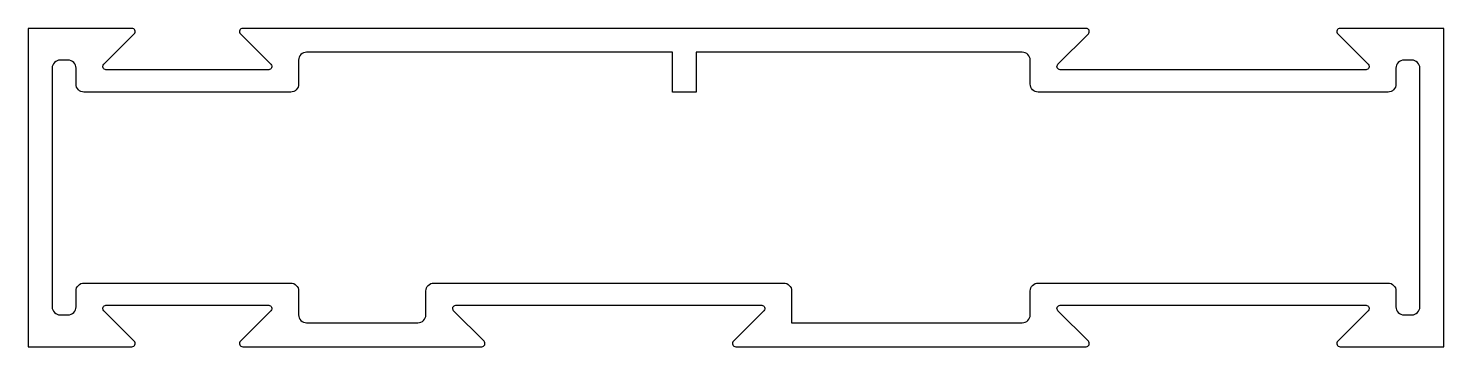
# Model space of a CAD drawing. Extents: x 508.6 to 597.6, y 255.5 to 275.5.
import ezdxf

# ---------------------------------------------------------------- set-up
doc = ezdxf.new("R2010")
doc.units = 0
doc.header["$LTSCALE"] = 15
doc.layers.add('ANA', color=220, linetype='CONTINUOUS')

msp = doc.modelspace()

# ---------------------------------------------------------------- linework, layer by layer
at = {"layer": 'ANA', "color": 0}
for points in [[(537.238, 255.795), (535.321, 257.712, -0.668179), (535.462, 258.053), (554.696, 258.053, -0.668179), (554.838, 257.712), (552.921, 255.795, 0.668179), (553.062, 255.453), (575.096, 255.453, 0.668179), (575.238, 255.795), (573.321, 257.712, -0.668179), (573.462, 258.053), (592.696, 258.053, -0.668179), (592.838, 257.712), (590.921, 255.795, 0.668179), (591.062, 255.453), (597.579, 255.453), (597.579, 275.453), (591.062, 275.453, 0.668179), (590.921, 275.112), (592.838, 273.195, -0.668179), (592.696, 272.853), (573.462, 272.853, -0.668179), (573.321, 273.195), (575.238, 275.112, 0.668179), (575.096, 275.453), (522.062, 275.453, 0.668179), (521.921, 275.112), (523.838, 273.195, -0.668179), (523.696, 272.853), (513.462, 272.853, -0.668179), (513.321, 273.195), (515.238, 275.112, 0.668179), (515.096, 275.453), (508.579, 275.453), (508.579, 255.453), (515.096, 255.453, 0.668179), (515.238, 255.795), (513.321, 257.712, -0.668179), (513.462, 258.053), (523.696, 258.053, -0.668179), (523.838, 257.712), (521.921, 255.795, 0.668179), (522.062, 255.453), (537.096, 255.453, 0.668179)], [(533.079, 256.953, 0.414214), (533.579, 257.453), (533.579, 258.953, -0.414214), (534.079, 259.453), (556.079, 259.453, -0.414214), (556.579, 258.953), (556.579, 256.953), (571.079, 256.953, 0.414214), (571.579, 257.453), (571.579, 258.953, -0.414214), (572.079, 259.453), (594.079, 259.453, -0.414214), (594.579, 258.953), (594.579, 257.953, 0.414214), (595.079, 257.453), (595.579, 257.453, 0.414214), (596.079, 257.953), (596.079, 272.953, 0.414214), (595.579, 273.453), (595.079, 273.453, 0.414214), (594.579, 272.953), (594.579, 271.953, -0.414214), (594.079, 271.453), (572.079, 271.453, -0.414214), (571.579, 271.953), (571.579, 273.453, 0.414214), (571.079, 273.953), (550.579, 273.953), (550.579, 271.453), (549.079, 271.453), (549.079, 273.953), (526.079, 273.953, 0.414214), (525.579, 273.453), (525.579, 271.953, -0.414214), (525.079, 271.453), (512.079, 271.453, -0.414214), (511.579, 271.953), (511.579, 272.953, 0.414214), (511.079, 273.453), (510.579, 273.453, 0.414214), (510.079, 272.953), (510.079, 257.953, 0.414214), (510.579, 257.453), (511.079, 257.453, 0.414214), (511.579, 257.953), (511.579, 258.953, -0.414214), (512.079, 259.453), (525.079, 259.453, -0.414214), (525.579, 258.953), (525.579, 257.453, 0.414214), (526.079, 256.953)]]:
    msp.add_lwpolyline(points, format="xyb", close=True, dxfattribs=at)

doc.saveas('drawing.dxf')
